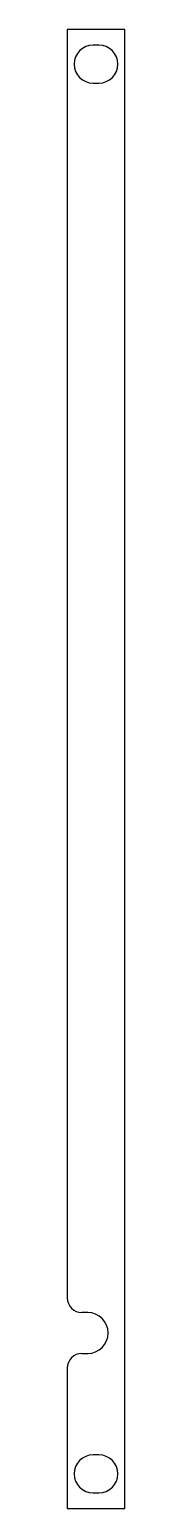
# Model space of a CAD drawing. Header units: inches. Extents: x -0.1 to 0.1, y -2.53 to 2.53.
import ezdxf

# ---------------------------------------------------------------- set-up
doc = ezdxf.new("R2010")
doc.units = ezdxf.units.IN
doc.header["$MEASUREMENT"] = 0

msp = doc.modelspace()

# ---------------------------------------------------------------- linework, layer by layer
at = {"color": 7, "linetype": 'Continuous', "lineweight": 25}
for p, q in [((0.0984, 2.5295), (-0.0984, 2.5295)), ((-0.0984, 2.5295), (-0.0984, -1.8095)), ((0.0984, -2.5295), (0.0984, 2.5295)), ((0.01, 2.4764), (-0.01, 2.4764)), ((-0.01, 2.3465), (0.01, 2.3465)), ((-0.0284, -1.8595), (-0.0484, -1.8595)), ((-0.0484, -1.9995), (-0.0284, -1.9995)), ((-0.0984, -2.0495), (-0.0984, -2.5295)), ((0.01, -2.3465), (-0.01, -2.3465)), ((-0.01, -2.4764), (0.01, -2.4764)), ((-0.0984, -2.5295), (0.0984, -2.5295))]:
    msp.add_line(p, q, dxfattribs=at)
for centre, radius, start, end in [((-0.01, 2.4114), 0.065, 90, 270), ((0.01, 2.4114), 0.065, 270, 90), ((-0.0484, -1.8095), 0.05, 180, 270), ((-0.0284, -1.9295), 0.07, 270, 90), ((-0.0484, -2.0495), 0.05, 90, 180), ((-0.01, -2.4114), 0.065, 90, 270), ((0.01, -2.4114), 0.065, 270, 90)]:
    msp.add_arc(centre, radius, start, end, dxfattribs=at)

doc.saveas('drawing.dxf')
